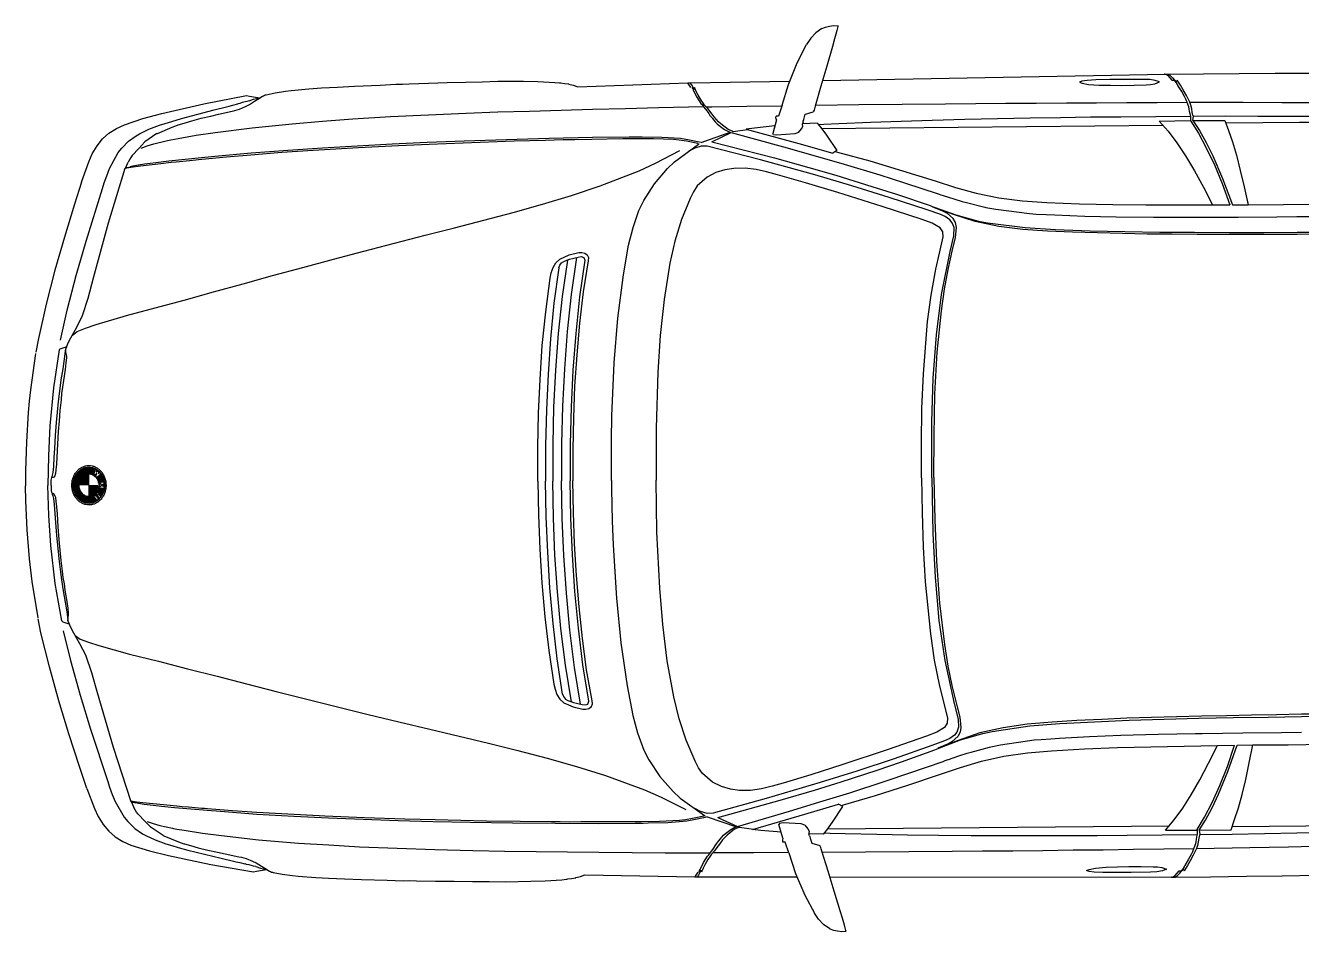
# Model space of a CAD drawing. Header units: inches. Extents: x 13 to 261, y -112 to -47.
# Drawn here: x 40.105 to 43.018, y -76.498 to -74.429 of the extents above; entities that cross this region are included whole.
import ezdxf

# ---------------------------------------------------------------- set-up
doc = ezdxf.new("R2010")
doc.units = ezdxf.units.IN
doc.header["$MEASUREMENT"] = 0

msp = doc.modelspace()

# ---------------------------------------------------------------- linework, layer by layer
at = {"linetype": 'Continuous'}
for p, q in [((41.9248, -74.5542), (42.7072, -74.5397)), ((42.7072, -74.5397), (42.7097, -74.5396)), ((42.7097, -74.5396), (42.7102, -74.5396)), ((41.3243, -74.5595), (41.3268, -74.56)), ((41.3659, -74.5687), (41.6168, -74.5599)), ((41.6168, -74.5599), (41.6223, -74.5599)), ((41.6178, -74.5614), (41.6168, -74.5599)), ((41.6234, -74.5703), (41.6178, -74.5614)), ((41.6203, -74.5599), (41.6208, -74.5599)), ((41.6223, -74.5599), (41.8498, -74.5558)), ((42.7223, -74.5535), (42.7283, -74.5535)), ((42.7319, -74.5584), (42.7338, -74.5534)), ((40.5782, -74.6107), (40.5897, -74.6076)), ((40.6525, -74.5875), (40.6545, -74.587)), ((41.8195, -74.6356), (41.8185, -74.6361)), ((41.824, -74.6356), (41.8195, -74.6356)), ((41.8323, -74.6105), (41.824, -74.6356)), ((41.8855, -74.6315), (41.9034, -74.6263)), ((41.9054, -74.6218), (41.9034, -74.6263)), ((42.7701, -74.6456), (42.7711, -74.6356)), ((41.7203, -74.671), (41.7528, -74.6662)), ((41.8191, -74.6441), (41.8109, -74.6757)), ((41.8801, -74.6486), (41.8787, -74.6536)), ((41.9122, -74.6518), (41.8787, -74.6536)), ((41.9218, -74.6637), (42.7022, -74.6567)), ((42.7701, -74.6456), (42.8427, -74.6454)), ((40.4048, -74.6758), (40.4058, -74.6752)), ((41.6476, -74.6961), (41.7138, -74.6725)), ((41.8699, -74.6731), (41.8614, -74.6762)), ((41.543, -74.7431), (41.5987, -74.7141)), ((41.6401, -74.6982), (41.6426, -74.6992)), ((41.6416, -74.6997), (41.6426, -74.6992)), ((40.333, -74.7549), (40.3389, -74.7408)), ((42.1734, -74.8414), (42.1749, -74.8419)), ((42.1911, -74.8143), (42.1926, -74.8148)), ((42.8149, -74.8382), (42.8544, -74.8383)), ((42.8604, -74.8383), (42.8959, -74.838)), ((40.2211, -75.5041), (40.2207, -75.4537)), ((40.2224, -75.506), (40.222, -75.4519)), ((40.2238, -75.5076), (40.2232, -75.4502)), ((40.2251, -75.5091), (40.2245, -75.4487)), ((40.2264, -75.5104), (40.2258, -75.4473)), ((40.2274, -75.474), (40.2271, -75.4461)), ((40.2286, -75.469), (40.2284, -75.445)), ((40.2299, -75.4659), (40.2297, -75.4439)), ((40.2312, -75.4636), (40.231, -75.443)), ((40.2324, -75.4617), (40.2323, -75.4422)), ((40.2337, -75.4601), (40.2336, -75.4414)), ((40.235, -75.4588), (40.2349, -75.4407)), ((40.2363, -75.4576), (40.2362, -75.4401)), ((40.2376, -75.4566), (40.2374, -75.4395)), ((40.2389, -75.4558), (40.2387, -75.439)), ((40.2402, -75.455), (40.24, -75.4386)), ((40.2415, -75.4544), (40.2413, -75.4382)), ((40.2428, -75.4539), (40.2426, -75.4379)), ((40.2441, -75.4535), (40.2439, -75.4376)), ((40.2454, -75.4532), (40.2452, -75.4374)), ((40.2467, -75.4529), (40.2465, -75.4373)), ((40.248, -75.4528), (40.2478, -75.4372)), ((40.2493, -75.4527), (40.2491, -75.4372)), ((40.2497, -75.5046), (40.2493, -75.4527)), ((40.2506, -75.4528), (40.2504, -75.4372)), ((40.2519, -75.4529), (40.2517, -75.4372)), ((40.2532, -75.4531), (40.253, -75.4374)), ((40.2545, -75.4534), (40.2543, -75.4375)), ((40.2558, -75.4538), (40.2556, -75.4378)), ((40.2571, -75.4543), (40.2569, -75.4381)), ((40.2584, -75.4549), (40.2582, -75.4384)), ((40.2597, -75.4556), (40.2595, -75.4388)), ((40.261, -75.4523), (40.2608, -75.4393)), ((40.2622, -75.449), (40.2622, -75.4398)), ((40.2635, -75.4457), (40.2635, -75.4404)), ((40.2648, -75.4425), (40.2648, -75.4411)), ((40.2661, -75.4433), (40.2661, -75.4419)), ((40.2662, -75.4558), (40.2662, -75.4533)), ((40.2674, -75.4442), (40.2674, -75.4427)), ((40.2674, -75.4478), (40.2674, -75.4457)), ((40.2675, -75.4525), (40.2675, -75.4522)), ((40.2687, -75.4467), (40.2687, -75.4436)), ((40.27, -75.446), (40.27, -75.4446)), ((40.2713, -75.4472), (40.2713, -75.4457)), ((40.2714, -75.4523), (40.2714, -75.451)), ((40.2727, -75.4511), (40.2726, -75.4469)), ((40.2739, -75.45), (40.2739, -75.4483)), ((40.2753, -75.4516), (40.2752, -75.4497)), ((40.2754, -75.4708), (40.2753, -75.454)), ((40.2767, -75.4709), (40.2766, -75.4514)), ((40.278, -75.4709), (40.2779, -75.4532)), ((40.2145, -75.4882), (40.2143, -75.4698)), ((40.2158, -75.4933), (40.2156, -75.4647)), ((40.2172, -75.4968), (40.2168, -75.4611)), ((40.2185, -75.4997), (40.2181, -75.4582)), ((40.2198, -75.5021), (40.2194, -75.4558)), ((40.23, -75.4789), (40.2299, -75.4706)), ((40.2313, -75.4788), (40.2312, -75.4673)), ((40.2326, -75.4788), (40.2325, -75.4649)), ((40.2339, -75.4788), (40.2338, -75.463)), ((40.2352, -75.4788), (40.235, -75.4615)), ((40.2365, -75.4788), (40.2363, -75.4601)), ((40.2378, -75.4788), (40.2376, -75.459)), ((40.2391, -75.4788), (40.2389, -75.458)), ((40.2404, -75.4788), (40.2402, -75.4572)), ((40.2417, -75.4787), (40.2415, -75.4566)), ((40.243, -75.4787), (40.2428, -75.456)), ((40.2443, -75.4787), (40.2441, -75.4555)), ((40.2456, -75.4787), (40.2454, -75.4552)), ((40.2469, -75.4787), (40.2467, -75.4549)), ((40.2482, -75.4787), (40.248, -75.4548)), ((40.2495, -75.4787), (40.2493, -75.4547)), ((40.251, -75.5026), (40.2508, -75.4787)), ((40.2523, -75.5024), (40.2521, -75.4787)), ((40.2536, -75.5022), (40.2534, -75.4786)), ((40.2549, -75.5018), (40.2547, -75.4786)), ((40.2562, -75.5014), (40.256, -75.4786)), ((40.2575, -75.5008), (40.2573, -75.4786)), ((40.2588, -75.5001), (40.2586, -75.4786)), ((40.2601, -75.4993), (40.2599, -75.4786)), ((40.261, -75.4564), (40.261, -75.4546)), ((40.2614, -75.4984), (40.2612, -75.4786)), ((40.2623, -75.4574), (40.2623, -75.4554)), ((40.2627, -75.4972), (40.2625, -75.4786)), ((40.2636, -75.4585), (40.2636, -75.4556)), ((40.264, -75.4959), (40.2638, -75.4785)), ((40.2649, -75.4598), (40.2649, -75.4545)), ((40.2652, -75.4943), (40.2651, -75.4785)), ((40.2662, -75.4614), (40.2662, -75.459)), ((40.2665, -75.4924), (40.2664, -75.4785)), ((40.2676, -75.4633), (40.2675, -75.4606)), ((40.2678, -75.49), (40.2677, -75.4785)), ((40.2689, -75.4656), (40.2688, -75.4597)), ((40.2691, -75.4867), (40.269, -75.4785)), ((40.2702, -75.4686), (40.2701, -75.4586)), ((40.2716, -75.4737), (40.2714, -75.4574)), ((40.2718, -75.4968), (40.2716, -75.4833)), ((40.2728, -75.4707), (40.2727, -75.4563)), ((40.2729, -75.4833), (40.2729, -75.4736)), ((40.2741, -75.4708), (40.274, -75.4551)), ((40.2742, -75.4765), (40.2742, -75.475)), ((40.2742, -75.482), (40.2742, -75.4804)), ((40.2755, -75.4759), (40.2755, -75.475)), ((40.2755, -75.4819), (40.2755, -75.4809)), ((40.2768, -75.4754), (40.2768, -75.475)), ((40.2768, -75.4786), (40.2768, -75.4783)), ((40.2768, -75.4818), (40.2768, -75.4815)), ((40.2781, -75.4791), (40.2781, -75.4778)), ((40.2793, -75.471), (40.2792, -75.4553)), ((40.2794, -75.4796), (40.2794, -75.4773)), ((40.2806, -75.471), (40.2805, -75.4577)), ((40.2807, -75.4801), (40.2807, -75.4767)), ((40.2819, -75.471), (40.2818, -75.4606)), ((40.282, -75.4806), (40.282, -75.4762)), ((40.2832, -75.4711), (40.2832, -75.4641)), ((40.2833, -75.4811), (40.2833, -75.4757)), ((40.2847, -75.4876), (40.2845, -75.4692)), ((40.2277, -75.5116), (40.2274, -75.4837)), ((40.229, -75.5127), (40.2288, -75.4887)), ((40.2303, -75.5138), (40.2301, -75.4918)), ((40.2316, -75.5147), (40.2314, -75.4941)), ((40.2329, -75.5155), (40.2328, -75.4959)), ((40.2342, -75.5162), (40.2341, -75.4975)), ((40.2355, -75.5169), (40.2354, -75.4988)), ((40.2368, -75.5175), (40.2367, -75.5)), ((40.2382, -75.518), (40.238, -75.5009)), ((40.2395, -75.5185), (40.2393, -75.5018)), ((40.2408, -75.5189), (40.2406, -75.5025)), ((40.2421, -75.5193), (40.2419, -75.5031)), ((40.2434, -75.5196), (40.2432, -75.5036)), ((40.2447, -75.5198), (40.2445, -75.504)), ((40.246, -75.52), (40.2458, -75.5043)), ((40.2473, -75.5201), (40.2471, -75.5045)), ((40.2486, -75.5202), (40.2484, -75.5046)), ((40.2499, -75.5202), (40.2497, -75.5046)), ((40.2512, -75.5202), (40.251, -75.5046)), ((40.2525, -75.5201), (40.2523, -75.5044)), ((40.2538, -75.5199), (40.2536, -75.5042)), ((40.2551, -75.5197), (40.2549, -75.5039)), ((40.2564, -75.5195), (40.2562, -75.5035)), ((40.2577, -75.5191), (40.2575, -75.503)), ((40.259, -75.5188), (40.2588, -75.5023)), ((40.2603, -75.5183), (40.2601, -75.5016)), ((40.2614, -75.5025), (40.2614, -75.5007)), ((40.2616, -75.5178), (40.2614, -75.5047)), ((40.2627, -75.5013), (40.2627, -75.4997)), ((40.2628, -75.5173), (40.2628, -75.5065)), ((40.264, -75.5001), (40.264, -75.4986)), ((40.2641, -75.5167), (40.2641, -75.5084)), ((40.2653, -75.4989), (40.2653, -75.4972)), ((40.2653, -75.5035), (40.2653, -75.5027)), ((40.2654, -75.516), (40.2654, -75.5102)), ((40.2666, -75.4976), (40.2666, -75.4956)), ((40.2666, -75.5041), (40.2666, -75.5015)), ((40.2667, -75.5152), (40.2667, -75.5121)), ((40.2679, -75.4965), (40.2678, -75.4938)), ((40.2679, -75.5029), (40.2679, -75.5003)), ((40.268, -75.5072), (40.2679, -75.5064)), ((40.2692, -75.4959), (40.2691, -75.4914)), ((40.2692, -75.5016), (40.2692, -75.5006)), ((40.2693, -75.5078), (40.2692, -75.5052)), ((40.2693, -75.5134), (40.2693, -75.5117)), ((40.2705, -75.496), (40.2704, -75.4884)), ((40.2706, -75.5066), (40.2705, -75.5041)), ((40.2706, -75.5124), (40.2706, -75.5105)), ((40.2719, -75.5113), (40.2719, -75.5092)), ((40.2731, -75.501), (40.273, -75.4862)), ((40.2732, -75.51), (40.2732, -75.508)), ((40.2744, -75.5018), (40.2743, -75.4861)), ((40.2745, -75.5087), (40.2745, -75.5068)), ((40.2758, -75.5072), (40.2756, -75.4861)), ((40.277, -75.5055), (40.2769, -75.486)), ((40.2783, -75.5036), (40.2782, -75.4859)), ((40.2796, -75.5015), (40.2795, -75.4859)), ((40.2809, -75.4991), (40.2808, -75.4858)), ((40.2822, -75.4962), (40.2821, -75.4857)), ((40.2834, -75.4926), (40.2834, -75.4857)), ((40.268, -75.5143), (40.268, -75.5129)), ((42.1845, -76.0814), (42.186, -76.0809)), ((42.8259, -76.0732), (42.8654, -76.0723)), ((42.8714, -76.0722), (42.9069, -76.0719)), ((42.2027, -76.1082), (42.2042, -76.1077)), ((40.346, -76.2008), (40.3521, -76.2148)), ((41.5559, -76.191), (41.6122, -76.219)), ((41.6538, -76.2341), (41.6563, -76.2331)), ((41.6553, -76.2326), (41.6563, -76.2331)), ((41.6613, -76.2361), (41.728, -76.2585)), ((41.7345, -76.2599), (41.7671, -76.2641)), ((41.8338, -76.285), (41.825, -76.2536)), ((41.884, -76.2551), (41.8755, -76.2522)), ((41.9361, -76.2636), (42.7166, -76.2566)), ((42.7846, -76.2665), (42.8571, -76.2654)), ((42.7846, -76.2665), (42.7857, -76.2765)), ((40.4192, -76.2787), (40.4202, -76.2792)), ((41.8344, -76.2935), (41.8333, -76.293)), ((41.8389, -76.2935), (41.8344, -76.2935)), ((41.8476, -76.3184), (41.8389, -76.2935)), ((41.8947, -76.2795), (41.8932, -76.2745)), ((41.9267, -76.2757), (41.8932, -76.2745)), ((41.9004, -76.2964), (41.9184, -76.3013)), ((41.9205, -76.3058), (41.9184, -76.3013)), ((40.5937, -76.3406), (40.6053, -76.3435)), ((42.7479, -76.3544), (42.75, -76.3593)), ((40.6684, -76.3625), (40.6704, -76.3629)), ((41.3406, -76.3785), (41.3431, -76.3779)), ((41.382, -76.3686), (41.6331, -76.3728)), ((41.634, -76.3713), (41.6331, -76.3728)), ((41.6331, -76.3728), (41.6386, -76.3728)), ((41.6395, -76.3623), (41.634, -76.3713)), ((41.6366, -76.3728), (41.6371, -76.3728)), ((41.6386, -76.3728), (41.8661, -76.3728)), ((41.9411, -76.3731), (42.7236, -76.3736)), ((42.7236, -76.3736), (42.7261, -76.3736)), ((42.7261, -76.3736), (42.7266, -76.3736)), ((42.7385, -76.3594), (42.7445, -76.3594))]:
    msp.add_line(p, q, dxfattribs=at)
for points in [[(41.9592, -74.4293), (41.9597, -74.4288), (41.9592, -74.4313), (41.9587, -74.4343), (41.9573, -74.4399), (41.9549, -74.4484), (41.9519, -74.4589), (41.9471, -74.4765), (41.934, -74.5216), (41.9209, -74.5672), (41.9078, -74.6128), (41.9064, -74.6188), (41.9054, -74.6218)], [(41.9227, -74.4357), (41.9312, -74.4326), (41.9402, -74.4305), (41.9497, -74.4289), (41.9592, -74.4293)], [(41.9227, -74.4357), (41.9088, -74.4453), (41.8974, -74.4579), (41.8881, -74.472)], [(41.8323, -74.6105), (41.8469, -74.5634), (41.8669, -74.5137), (41.8881, -74.472)], [(42.7072, -74.5397), (42.7132, -74.5431), (42.7223, -74.5535)], [(42.7097, -74.5396), (42.7127, -74.5396), (42.7942, -74.5389), (42.8757, -74.5386), (42.9577, -74.5379), (43.0372, -74.5377), (43.1167, -74.5375), (43.1957, -74.5378), (43.2752, -74.5376), (43.3547, -74.5379), (43.4342, -74.5386), (43.5137, -74.5394)], [(42.7097, -74.5396), (42.7112, -74.5396), (42.7122, -74.5396), (42.7132, -74.5396)], [(42.7132, -74.5396), (42.7177, -74.5426), (42.7238, -74.5485), (42.7319, -74.5584)], [(40.6545, -74.587), (40.675, -74.5823), (40.6985, -74.5791), (40.711, -74.5775), (40.7514, -74.5737), (40.7804, -74.5714), (40.8169, -74.5696), (40.8559, -74.5672), (40.9144, -74.5647), (40.9503, -74.5629), (40.9658, -74.5627), (40.9808, -74.5621), (41.0248, -74.5607), (41.0673, -74.5593), (41.1093, -74.5579), (41.1473, -74.5571), (41.1833, -74.5563), (41.2133, -74.556), (41.2418, -74.5563), (41.2748, -74.557), (41.3133, -74.5586), (41.3238, -74.5595)], [(41.3268, -74.56), (41.3353, -74.5609), (41.3448, -74.5622)], [(41.3443, -74.5623), (41.3449, -74.5628), (41.3443, -74.5623)], [(41.3449, -74.5628), (41.3554, -74.5652), (41.3659, -74.5687)], [(41.631, -74.5738), (41.6305, -74.5738), (41.6249, -74.5633), (41.6223, -74.5599)], [(41.6264, -74.5703), (41.628, -74.5738), (41.629, -74.5763), (41.6371, -74.5922), (41.6468, -74.6066), (41.6493, -74.6096)], [(41.6305, -74.5733), (41.631, -74.5748), (41.6314, -74.5723)], [(41.6319, -74.5703), (41.6314, -74.5723), (41.631, -74.5738)], [(41.7188, -74.6705), (41.7093, -74.6666), (41.6922, -74.6532), (41.6871, -74.6488), (41.6816, -74.6428), (41.674, -74.6334), (41.6679, -74.6255), (41.6624, -74.6185), (41.6553, -74.6106), (41.6523, -74.6066), (41.6472, -74.5991), (41.6406, -74.5882), (41.636, -74.5792), (41.6329, -74.5723), (41.6319, -74.5703)], [(42.6937, -74.5578), (42.6843, -74.5544), (42.6718, -74.5525), (42.6568, -74.5521), (42.6128, -74.552), (42.5803, -74.5523), (42.5483, -74.5531), (42.5283, -74.5543), (42.5168, -74.5559), (42.5111, -74.5582)], [(42.5111, -74.5582), (42.5169, -74.5604), (42.5314, -74.5632), (42.5564, -74.565), (42.5819, -74.5653), (42.6079, -74.5655), (42.6359, -74.5653), (42.6634, -74.564), (42.6734, -74.5635), (42.6829, -74.5619), (42.6937, -74.5578)], [(42.7651, -74.6361), (42.7645, -74.6341), (42.7635, -74.6302), (42.7625, -74.6252), (42.7625, -74.6242), (42.7619, -74.6202), (42.7609, -74.6147), (42.7573, -74.6047), (42.7573, -74.6042), (42.7563, -74.6027), (42.7552, -74.6007), (42.7537, -74.5967), (42.7507, -74.5908), (42.7446, -74.5798), (42.7359, -74.5659), (42.7354, -74.5649), (42.7344, -74.5634), (42.7339, -74.5624), (42.7283, -74.5535)], [(42.7711, -74.6356), (42.7705, -74.6341), (42.77, -74.6341), (42.7685, -74.6271), (42.7674, -74.6191), (42.7653, -74.6111), (42.7628, -74.6042), (42.7551, -74.5887), (42.748, -74.5758), (42.7414, -74.5653), (42.7338, -74.5534)], [(40.4159, -74.6297), (40.5122, -74.6078), (40.6091, -74.5889)], [(40.5824, -74.6232), (40.5933, -74.6196), (40.6073, -74.6139), (40.6162, -74.6094), (40.6277, -74.6018)], [(40.6152, -74.6009), (40.6097, -74.6024), (40.5997, -74.605), (40.5937, -74.6066), (40.5907, -74.6076), (40.5897, -74.6076)], [(40.6091, -74.5889), (40.6161, -74.5904), (40.6251, -74.5918), (40.6394, -74.5941)], [(40.6152, -74.6009), (40.6256, -74.5973), (40.6392, -74.5942)], [(40.6277, -74.6018), (40.6351, -74.5967), (40.6461, -74.5901)], [(40.6461, -74.5901), (40.6481, -74.5891), (40.6505, -74.5881)], [(40.6505, -74.5881), (40.6505, -74.5881), (40.6525, -74.5875)], [(41.9088, -74.6108), (42.0073, -74.6094), (42.1063, -74.6085), (42.2053, -74.6076), (42.2743, -74.607), (42.3433, -74.6064), (42.4123, -74.6058), (42.4813, -74.6057), (42.5503, -74.6051), (42.6193, -74.6049), (42.6883, -74.6048), (42.7573, -74.6042)], [(42.7628, -74.6042), (42.8848, -74.6041), (42.9728, -74.6043), (43.0608, -74.6045), (43.1423, -74.6048), (43.2238, -74.6055), (43.3183, -74.6062), (43.4133, -74.6078), (43.5414, -74.6102), (43.6244, -74.6115), (43.7079, -74.6127), (43.7909, -74.614)], [(40.2323, -74.7863), (40.2489, -74.7402), (40.2572, -74.7216), (40.2681, -74.7035), (40.2804, -74.6879), (40.2953, -74.6747), (40.3122, -74.6641), (40.3306, -74.6554), (40.3725, -74.641), (40.4159, -74.6297)], [(40.2843, -74.7883), (40.2902, -74.7718), (40.2965, -74.7557), (40.3162, -74.719), (40.3246, -74.709), (40.34, -74.6933), (40.3574, -74.6807), (40.3653, -74.6761), (40.3862, -74.6659), (40.4107, -74.6567), (40.4236, -74.6526), (40.4386, -74.648), (40.4605, -74.6413), (40.5358, -74.6216), (40.5638, -74.6143), (40.5693, -74.6128), (40.5782, -74.6107)], [(40.3686, -74.7086), (40.3826, -74.7035), (40.3975, -74.6988), (40.426, -74.6921), (40.426, -74.6921), (40.4285, -74.6915), (40.4365, -74.69), (40.4529, -74.6868), (40.4944, -74.6795), (40.5378, -74.6731), (40.6222, -74.6623), (40.7136, -74.653), (40.7826, -74.6474), (40.852, -74.6423), (40.938, -74.637), (41.0245, -74.6327), (41.1109, -74.6289), (41.1834, -74.6263), (41.2554, -74.6241), (41.3274, -74.622), (41.3989, -74.6199), (41.4744, -74.6182), (41.5498, -74.616), (41.6523, -74.6141)], [(40.4531, -74.6558), (40.4666, -74.6517), (40.4841, -74.6465), (40.506, -74.6408), (40.528, -74.6357), (40.5454, -74.6315), (40.5769, -74.6242), (40.5824, -74.6232)], [(41.6493, -74.6096), (41.6538, -74.6156), (41.6604, -74.624), (41.6645, -74.63), (41.6675, -74.6345)], [(41.6588, -74.6145), (41.6608, -74.6145), (41.6718, -74.6144), (41.7518, -74.6127), (41.8318, -74.612)], [(41.6675, -74.6345), (41.6721, -74.6399), (41.6731, -74.6409)], [(41.8191, -74.6441), (41.8181, -74.6396), (41.8185, -74.6361)], [(41.8801, -74.6486), (41.8806, -74.6471), (41.8816, -74.6435), (41.885, -74.6315)], [(41.9147, -74.6547), (41.9277, -74.6541), (41.9617, -74.6528), (42.0337, -74.6497), (42.1041, -74.6471), (42.1746, -74.6449), (42.2496, -74.6428), (42.3241, -74.6411), (42.3986, -74.6399), (42.4676, -74.6388), (42.5366, -74.6377), (42.6056, -74.6371), (42.6856, -74.6364), (42.7651, -74.6356)], [(42.6932, -74.6473), (42.7646, -74.6456), (42.7657, -74.6471), (42.7651, -74.6356)], [(42.7711, -74.6356), (42.8451, -74.6354), (42.9186, -74.6358), (42.9926, -74.6356), (43.0666, -74.6359), (43.1406, -74.6368), (43.2146, -74.6371), (43.2886, -74.638), (43.3626, -74.6393), (43.4366, -74.6406), (43.5106, -74.642), (43.5847, -74.6438), (43.6587, -74.6456), (43.7322, -74.648), (43.8062, -74.6503)], [(40.4058, -74.6752), (40.4392, -74.6609), (40.4517, -74.6563), (40.4531, -74.6558)], [(41.6731, -74.6409), (41.6761, -74.6449), (41.6796, -74.6488), (41.6842, -74.6533), (41.6887, -74.6573), (41.7008, -74.6662), (41.7018, -74.6667), (41.7068, -74.6696), (41.7138, -74.6725)], [(41.8152, -74.6581), (41.7693, -74.663), (41.7503, -74.6652)], [(41.7503, -74.6652), (41.8706, -74.6981), (41.9478, -74.72)], [(41.8699, -74.6731), (41.8768, -74.6646), (41.8797, -74.6596), (41.8787, -74.6541), (41.8787, -74.6536)], [(41.9122, -74.6518), (41.9198, -74.6612), (41.9253, -74.6682), (41.9334, -74.6791), (41.9572, -74.7144), (41.9478, -74.72)], [(42.6932, -74.6473), (42.7134, -74.6701), (42.7336, -74.6969), (42.7534, -74.7267), (42.7737, -74.7606), (42.794, -74.7979), (42.8149, -74.8382)], [(42.7657, -74.6471), (42.7829, -74.675), (42.8007, -74.7083), (42.8191, -74.7467), (42.8369, -74.79), (42.8544, -74.8383)], [(42.7701, -74.6456), (42.7849, -74.6685), (42.8001, -74.6958), (42.8154, -74.7267), (42.8378, -74.7785), (42.8604, -74.8383)], [(42.8427, -74.6454), (42.8514, -74.6684), (42.8606, -74.6948), (42.8694, -74.7252), (42.8782, -74.7596), (42.887, -74.7971), (42.8959, -74.838)], [(43.4342, -74.6517), (43.3502, -74.6509), (43.2657, -74.6507), (43.1817, -74.6504), (43.0977, -74.6502), (43.0137, -74.6504), (42.9297, -74.6512), (42.8457, -74.6519)], [(41.6401, -74.6982), (41.6386, -74.6982), (41.6291, -74.6958), (41.614, -74.6929), (41.5975, -74.6906), (41.584, -74.6892), (41.5385, -74.6876), (41.4965, -74.6875), (41.4845, -74.6876), (41.4685, -74.6877), (41.3975, -74.6889), (41.359, -74.6897), (41.3325, -74.69), (41.3115, -74.6906), (41.292, -74.6913), (41.2205, -74.693), (41.143, -74.6957), (41.0261, -74.7002), (40.9566, -74.7033), (40.8651, -74.7081), (40.7742, -74.7135), (40.7617, -74.7141), (40.6902, -74.7192), (40.6193, -74.7248), (40.5638, -74.7293), (40.5069, -74.7348), (40.4999, -74.7354), (40.4939, -74.736), (40.4789, -74.7376), (40.4639, -74.7392), (40.4489, -74.7409), (40.4369, -74.742), (40.4139, -74.7447), (40.367, -74.7501), (40.345, -74.7533), (40.336, -74.7544), (40.332, -74.7549)], [(41.6476, -74.6961), (41.639, -74.6942), (41.6205, -74.6904), (41.6005, -74.6871), (41.5574, -74.6844), (41.5124, -74.6838), (41.5009, -74.6839), (41.4829, -74.6841), (41.3994, -74.6849), (41.3, -74.6872), (41.203, -74.6896), (41.106, -74.693), (41.0215, -74.6962), (40.9416, -74.7), (40.8621, -74.7042), (40.7826, -74.7089), (40.7037, -74.7141), (40.6197, -74.7203), (40.5368, -74.7281), (40.5063, -74.7308), (40.4319, -74.7385), (40.4019, -74.7423), (40.3764, -74.7455), (40.3625, -74.7476), (40.3495, -74.7498), (40.3435, -74.7513)], [(40.4048, -74.6758), (40.3775, -74.6945), (40.3632, -74.7095)], [(41.6715, -74.6944), (41.7159, -74.673), (41.8352, -74.706), (41.9128, -74.7278), (41.974, -74.7452), (42.0552, -74.77), (42.1114, -74.788), (42.1881, -74.8133), (42.1911, -74.8143)], [(41.6715, -74.6944), (41.8149, -74.7311), (41.8931, -74.7529), (41.9547, -74.7709), (42.037, -74.7962), (42.0931, -74.8142), (42.1699, -74.84), (42.1734, -74.8414)], [(41.7188, -74.6705), (41.7198, -74.671), (41.7203, -74.671)], [(41.8614, -74.6762), (41.8204, -74.6791), (41.8124, -74.6782), (41.8109, -74.6757)], [(40.3632, -74.7095), (40.3483, -74.7258), (40.3448, -74.7303), (40.3389, -74.7408)], [(41.4425, -75.468), (41.4423, -75.448), (41.4426, -75.376), (41.4436, -75.3205), (41.449, -75.1989), (41.4571, -75.0969), (41.4698, -74.9982), (41.4816, -74.9306), (41.4918, -74.8905), (41.5054, -74.8514), (41.5162, -74.8288), (41.5409, -74.7901), (41.5706, -74.7553), (41.5864, -74.7402), (41.6416, -74.6997)], [(41.6611, -74.7045), (41.6476, -74.7041), (41.6327, -74.7088), (41.6192, -74.7161)], [(42.1739, -75.4615), (42.1743, -75.334), (42.1774, -75.2344), (42.1845, -75.1354), (42.1962, -75.0432), (42.2158, -74.9446), (42.2245, -74.909), (42.2248, -74.8905), (42.2207, -74.8795), (42.2152, -74.8726), (42.2041, -74.8652), (42.192, -74.8598), (42.163, -74.85), (42.0767, -74.8213), (41.991, -74.7946), (41.9067, -74.7698), (41.7829, -74.7359), (41.6611, -74.7045)], [(41.9532, -74.7164), (41.9588, -74.7179), (42.0324, -74.7382), (42.1067, -74.7605), (42.1819, -74.7839), (42.228, -74.7985), (42.2756, -74.812), (42.3272, -74.8226), (42.3808, -74.8291), (42.4363, -74.8331), (42.5113, -74.8359), (42.5869, -74.8377), (42.6629, -74.8381), (42.7389, -74.8384), (42.8149, -74.8382)], [(40.2119, -75.1359), (40.2229, -75.1279), (40.2418, -75.1202), (40.2657, -75.112), (40.335, -75.0914), (40.4009, -75.0738), (40.4672, -75.0557), (40.5341, -75.0371), (40.6014, -75.0185), (40.6687, -74.9999), (40.7381, -74.9813), (40.8079, -74.9627), (40.8772, -74.944), (40.9471, -74.9259), (41.0174, -74.9078), (41.0843, -74.8907), (41.1511, -74.8731), (41.218, -74.8555), (41.2848, -74.8369), (41.3511, -74.8168), (41.4169, -74.7947), (41.5056, -74.7604), (41.543, -74.7431)], [(40.2345, -75.0913), (40.2477, -75.0512), (40.2598, -75.0051), (40.2941, -74.8793), (40.332, -74.7549)], [(40.333, -74.7549), (40.337, -74.7534), (40.3435, -74.7513)], [(42.1504, -75.4617), (42.1502, -75.3827), (42.1515, -75.3032), (42.1548, -75.2241), (42.1642, -75.105), (42.1722, -75.0445), (42.1832, -74.9849), (42.1832, -74.9849), (42.1913, -74.9488), (42.2, -74.9117), (42.1994, -74.9002), (42.1928, -74.8908), (42.1747, -74.8804), (42.1516, -74.8716), (42.0609, -74.8419), (41.9591, -74.8099), (41.8859, -74.788), (41.8217, -74.7701), (41.7967, -74.7633), (41.7726, -74.758), (41.7476, -74.7547), (41.7221, -74.755), (41.7016, -74.7587), (41.6812, -74.7648), (41.6613, -74.775), (41.6384, -74.7952), (41.6296, -74.8088), (41.6222, -74.8239), (41.6026, -74.872), (41.5876, -74.9212), (41.576, -74.9718), (41.5628, -75.0544), (41.554, -75.137), (41.5482, -75.2205), (41.5444, -75.3486), (41.5449, -75.4671)], [(40.2323, -74.7863), (40.2163, -74.8369), (40.1934, -74.9122), (40.1716, -74.9879), (40.1518, -75.0655), (40.134, -75.1437), (40.1283, -75.1752)], [(40.1848, -75.1473), (40.1999, -75.0791), (40.2207, -74.9999), (40.243, -74.9217), (40.2804, -74.8014), (40.2843, -74.7883)], [(43.0076, -74.865), (43.0381, -74.8647), (43.0386, -74.8647), (43.1426, -74.8638), (43.1601, -74.8631), (43.2681, -74.8606), (43.3076, -74.8593), (43.3306, -74.8581), (43.4165, -74.8503), (43.4295, -74.8487), (43.5203, -74.8299), (43.5273, -74.8278), (43.6146, -74.8), (43.62, -74.798), (43.6205, -74.798)], [(42.1749, -74.8419), (42.1814, -74.8444), (42.2291, -74.8614), (42.2802, -74.8755), (42.3012, -74.8798), (42.3873, -74.8905), (42.4564, -74.8949), (42.5354, -74.8977), (42.6149, -74.8995), (42.6944, -74.9008), (42.7739, -74.9011), (42.8529, -74.9014), (42.9324, -74.9012), (43.0079, -74.901)], [(42.1926, -74.8148), (42.1997, -74.8172), (42.2002, -74.8172), (42.2242, -74.825), (42.2433, -74.8308), (42.2528, -74.8332), (42.2949, -74.8439), (42.2974, -74.8443), (42.3199, -74.8486), (42.397, -74.8584), (42.4125, -74.8593), (42.4351, -74.8606), (42.4546, -74.8614), (42.5231, -74.8643), (42.5946, -74.8657), (42.6801, -74.8664), (42.7651, -74.8666), (42.7806, -74.8665), (42.8736, -74.8662), (42.9616, -74.8654), (43.0076, -74.865)], [(42.8959, -74.838), (42.9769, -74.8373), (43.0584, -74.837), (43.1394, -74.8358), (43.2204, -74.8341), (43.3018, -74.8318)], [(43.008, -74.906), (42.951, -74.906), (42.894, -74.906), (42.837, -74.906), (42.78, -74.906), (42.723, -74.9055), (42.666, -74.905), (42.609, -74.904), (42.5519, -74.9026), (42.4949, -74.9011), (42.4384, -74.8986), (42.3819, -74.8946), (42.3268, -74.8876), (42.2732, -74.8765), (42.2235, -74.8605), (42.1764, -74.8434)], [(42.1789, -75.4614), (42.1789, -75.4609), (42.1791, -75.3659), (42.1791, -75.3654), (42.1812, -75.2704), (42.1864, -75.1748), (42.196, -75.0802), (42.2031, -75.0307), (42.2112, -74.9861), (42.2165, -74.9616), (42.2222, -74.9375), (42.228, -74.9135), (42.2303, -74.8899), (42.2282, -74.879), (42.2226, -74.8695), (42.2095, -74.8581), (42.199, -74.8527), (42.1764, -74.8434)], [(43.0079, -74.901), (43.0914, -74.9007)], [(43.0655, -74.9055), (43.008, -74.906)], [(41.3028, -75.0057), (41.3052, -74.9937), (41.3091, -74.9817), (41.3155, -74.9711), (41.3249, -74.9625), (41.3458, -74.9528), (41.3678, -74.9472)], [(41.3221, -74.9826), (41.3246, -74.9765), (41.3285, -74.971), (41.334, -74.9675), (41.3404, -74.9649), (41.3469, -74.9628), (41.3534, -74.9608), (41.3599, -74.9592), (41.3664, -74.9577), (41.3734, -74.9566), (41.3794, -74.9585), (41.382, -74.965)], [(41.3629, -74.9587), (41.3506, -75.0428), (41.3414, -75.1279), (41.3352, -75.213), (41.3309, -75.2985), (41.3287, -75.3835), (41.3285, -75.469)], [(41.3678, -74.9472), (41.3748, -74.9471), (41.3818, -74.9485), (41.3873, -74.9525), (41.3899, -74.959), (41.3895, -74.966)], [(41.3221, -74.9826), (41.3113, -75.0632), (41.3036, -75.1442), (41.2978, -75.2253), (41.294, -75.3068), (41.2922, -75.3878), (41.292, -75.4694)], [(41.3419, -74.9644), (41.3302, -75.048), (41.3209, -75.1321), (41.3147, -75.2161), (41.3104, -75.3002), (41.3087, -75.3847), (41.3085, -75.4692)], [(41.382, -74.965), (41.3697, -75.0481), (41.3609, -75.1322), (41.3542, -75.2163), (41.3504, -75.3003), (41.3482, -75.3848), (41.348, -75.4688)], [(41.3895, -74.966), (41.3781, -75.0371), (41.3697, -75.1086), (41.3634, -75.1807), (41.3585, -75.2527), (41.3557, -75.3248), (41.3543, -75.3968), (41.3545, -75.4688)], [(41.2745, -75.4695), (41.2748, -75.392), (41.2761, -75.3145), (41.2794, -75.237), (41.2847, -75.1599), (41.2925, -75.0828), (41.3028, -75.0057)], [(40.1957, -75.1701), (40.2016, -75.1551), (40.2085, -75.142), (40.2218, -75.1179), (40.2345, -75.0913)], [(40.1987, -75.1624), (40.1852, -75.1672), (40.1832, -75.1683), (40.1817, -75.1698)], [(40.1278, -75.1778), (40.116, -75.2609), (40.1133, -75.2869), (40.1105, -75.3129), (40.1066, -75.3795), (40.1047, -75.446), (40.105, -75.48)], [(40.1817, -75.1698), (40.1685, -75.2559), (40.1603, -75.343), (40.1569, -75.4115), (40.156, -75.4795)], [(40.1957, -75.1701), (40.1957, -75.1706), (40.1958, -75.1721), (40.1963, -75.1741), (40.1968, -75.1781), (40.1979, -75.1836), (40.1979, -75.1881), (40.197, -75.1991), (40.1951, -75.2142), (40.1914, -75.2397), (40.1895, -75.2547), (40.1871, -75.2692), (40.1858, -75.2837), (40.183, -75.3078), (40.1812, -75.3318), (40.1794, -75.3558), (40.1777, -75.3848), (40.1764, -75.4143), (40.1756, -75.4303), (40.1742, -75.4438), (40.1733, -75.4519), (40.1713, -75.4569), (40.1693, -75.4604), (40.1673, -75.4609), (40.1663, -75.4614), (40.1653, -75.4614), (40.1648, -75.4614), (40.1648, -75.4604), (40.1653, -75.4589), (40.1663, -75.4559), (40.1677, -75.4499), (40.1691, -75.4359), (40.1704, -75.4154), (40.1717, -75.3949), (40.1735, -75.3654), (40.1757, -75.3358), (40.1775, -75.3118), (40.1803, -75.2878), (40.1831, -75.2638), (40.1863, -75.2382), (40.1906, -75.2127), (40.1939, -75.1907), (40.1953, -75.1781), (40.1958, -75.1721), (40.1957, -75.1701)], [(40.1332, -75.7817), (40.12, -75.6988), (40.1167, -75.6729), (40.1135, -75.6469), (40.1084, -75.5804), (40.1053, -75.514), (40.105, -75.48)], [(40.1873, -75.7887), (40.1725, -75.7029), (40.1627, -75.616), (40.1581, -75.5475), (40.156, -75.4795)], [(40.163, -75.4795), (40.163, -75.4755), (40.1629, -75.471), (40.1629, -75.4675), (40.1639, -75.4639), (40.1648, -75.4609)], [(40.163, -75.4795), (40.163, -75.4835), (40.1631, -75.4879), (40.1631, -75.4914), (40.1641, -75.4949), (40.1652, -75.4979)], [(41.2745, -75.4695), (41.2762, -75.547), (41.2788, -75.6245), (41.2835, -75.7019), (41.2902, -75.7789), (41.2994, -75.8558), (41.3111, -75.9327)], [(41.3308, -75.9555), (41.3186, -75.8751), (41.3094, -75.7942), (41.3021, -75.7133), (41.2969, -75.6318), (41.2937, -75.5508), (41.292, -75.4694)], [(41.351, -75.9733), (41.3377, -75.89), (41.327, -75.8061), (41.3192, -75.7221), (41.3135, -75.6382), (41.3102, -75.5537), (41.3085, -75.4692)], [(41.372, -75.9787), (41.3583, -75.8948), (41.3475, -75.8099), (41.3397, -75.7249), (41.334, -75.6395), (41.3302, -75.5545), (41.3285, -75.469)], [(41.391, -75.972), (41.3772, -75.8891), (41.367, -75.8052), (41.3587, -75.7213), (41.3535, -75.6373), (41.3497, -75.5528), (41.348, -75.4688)], [(41.3985, -75.9709), (41.3858, -75.9), (41.3762, -75.8286), (41.3685, -75.7567), (41.3624, -75.6847), (41.3582, -75.6128), (41.3556, -75.5408), (41.3545, -75.4688)], [(41.4425, -75.468), (41.4426, -75.488), (41.4443, -75.56), (41.4463, -75.6155), (41.4539, -75.7369), (41.4638, -75.8388), (41.4782, -75.9372), (41.4913, -76.0046), (41.5021, -76.0445), (41.5165, -76.0834), (41.5277, -76.1058), (41.553, -76.144), (41.5833, -76.1783), (41.5994, -76.1931), (41.6553, -76.2326)], [(42.1504, -75.4617), (42.1516, -75.5407), (42.1543, -75.6201), (42.159, -75.6991), (42.1706, -75.818), (42.1797, -75.8784), (42.1917, -75.9378), (42.1917, -75.9378), (42.2005, -75.9737), (42.2098, -76.0107), (42.2094, -76.0222), (42.203, -76.0317), (42.1851, -76.0424), (42.1622, -76.0516), (42.072, -76.0829), (41.9708, -76.1168), (41.898, -76.14), (41.8342, -76.159), (41.8092, -76.1663), (41.7853, -76.172), (41.7603, -76.1757), (41.7348, -76.1759), (41.7143, -76.1726), (41.6937, -76.1668), (41.6736, -76.157), (41.6504, -76.1372), (41.6413, -76.1238), (41.6337, -76.1088), (41.6133, -76.061), (41.5973, -76.0121), (41.5849, -75.9617), (41.5701, -75.8794), (41.5599, -75.797), (41.5527, -75.7135), (41.5465, -75.5856), (41.5449, -75.4671)], [(42.1739, -75.4615), (42.1766, -75.5889), (42.1815, -75.6884), (42.1903, -75.7873), (42.2037, -75.8792), (42.225, -75.9775), (42.2344, -76.0129), (42.235, -76.0314), (42.2311, -76.0425), (42.2257, -76.0495), (42.2148, -76.0571), (42.2028, -76.0627), (42.1739, -76.073), (42.0882, -76.1033), (42.0029, -76.1315), (41.9191, -76.1578), (41.796, -76.1939), (41.6748, -76.2275)], [(42.1789, -75.4614), (42.1789, -75.4619), (42.1808, -75.5569), (42.1808, -75.5574), (42.1846, -75.6524), (42.1915, -75.7478), (42.2028, -75.8422), (42.2108, -75.8916), (42.2197, -75.9361), (42.2254, -75.9605), (42.2316, -75.9845), (42.2378, -76.0084), (42.2405, -76.0319), (42.2386, -76.0429), (42.2332, -76.0525), (42.2203, -76.0641), (42.2099, -76.0697), (42.1875, -76.0794)], [(40.2013, -75.7881), (40.2013, -75.7876), (40.2012, -75.7861), (40.2017, -75.7841), (40.2022, -75.7801), (40.2031, -75.7746), (40.2031, -75.7701), (40.202, -75.7591), (40.1999, -75.7441), (40.1956, -75.7187), (40.1935, -75.7037), (40.1909, -75.6892), (40.1893, -75.6747), (40.186, -75.6508), (40.1838, -75.6268), (40.1816, -75.6028), (40.1793, -75.5738), (40.1776, -75.5443), (40.1764, -75.5283), (40.1748, -75.5148), (40.1737, -75.5069), (40.1717, -75.5019), (40.1697, -75.4984), (40.1677, -75.4979), (40.1667, -75.4974), (40.1657, -75.4974), (40.1652, -75.4974), (40.1652, -75.4984), (40.1657, -75.4999), (40.1667, -75.5029), (40.1683, -75.5089), (40.1699, -75.5229), (40.1716, -75.5434), (40.1733, -75.5639), (40.1755, -75.5933), (40.1783, -75.6228), (40.1805, -75.6468), (40.1837, -75.6708), (40.1869, -75.6947), (40.1907, -75.7202), (40.1954, -75.7457), (40.1991, -75.7676), (40.2007, -75.7801), (40.2012, -75.7861), (40.2013, -75.7881)], [(40.2743, -75.5069), (40.2675, -75.5133), (40.2605, -75.5034), (40.2676, -75.4967)], [(40.269, -75.5019), (40.2661, -75.5046), (40.265, -75.503), (40.2679, -75.5003)], [(40.2702, -75.5043), (40.2676, -75.5067), (40.2687, -75.5083), (40.2713, -75.5059), (40.2713, -75.5059)], [(40.2447, -76.1712), (40.2277, -76.1209), (40.2036, -76.0461), (40.1804, -75.9708), (40.1592, -75.8935), (40.14, -75.8157), (40.1337, -75.7842)], [(40.2044, -75.7958), (40.1908, -75.7912), (40.1888, -75.7902), (40.1873, -75.7887)], [(40.2013, -75.7881), (40.2074, -75.8031), (40.2145, -75.816), (40.2282, -75.8399), (40.2415, -75.8663)], [(40.1908, -75.8112), (40.2071, -75.8791), (40.2293, -75.9579), (40.253, -76.0357), (40.2926, -76.1553), (40.2967, -76.1683)], [(40.218, -75.8221), (40.2291, -75.8299), (40.2482, -75.8372), (40.2723, -75.845), (40.342, -75.8644), (40.4081, -75.8808), (40.4748, -75.8977), (40.5419, -75.9151), (40.6096, -75.9325), (40.6772, -75.9499), (40.7469, -75.9672), (40.817, -75.9846), (40.8867, -76.002), (40.9569, -76.0189), (41.0275, -76.0357), (41.0947, -76.0516), (41.1618, -76.068), (41.229, -76.0844), (41.2961, -76.1018), (41.3628, -76.1207), (41.429, -76.1417), (41.5183, -76.1744), (41.5559, -76.191)], [(40.2415, -75.8663), (40.2553, -75.9061), (40.2682, -75.952), (40.3049, -76.0772), (40.345, -76.2009)], [(41.3111, -75.9327), (41.3137, -75.9447), (41.3178, -75.9566), (41.3244, -75.9671), (41.334, -75.9755), (41.3551, -75.9848), (41.3771, -75.9901)], [(41.3308, -75.9555), (41.3334, -75.9615), (41.3374, -75.967), (41.3429, -75.9704), (41.3495, -75.9729), (41.356, -75.9748), (41.3625, -75.9767), (41.369, -75.9782), (41.3755, -75.9796), (41.3825, -75.9806), (41.3885, -75.9785), (41.391, -75.972)], [(41.3771, -75.9901), (41.3841, -75.99), (41.3911, -75.9885), (41.3966, -75.9844), (41.399, -75.9779), (41.3985, -75.9709)], [(42.186, -76.0809), (42.1924, -76.0783), (42.2398, -76.0604), (42.2907, -76.0454), (42.3116, -76.0408), (42.3975, -76.0285), (42.4665, -76.0229), (42.5454, -76.0187), (42.6249, -76.0154), (42.7044, -76.0127), (42.7839, -76.011), (42.8629, -76.0093), (42.9423, -76.0081), (43.0178, -76.0069)], [(43.0178, -76.0019), (42.9608, -76.0029), (42.9038, -76.004), (42.8468, -76.005), (42.7898, -76.006), (42.7328, -76.0075), (42.6758, -76.009), (42.6189, -76.011), (42.5619, -76.0135), (42.5049, -76.016), (42.4484, -76.0195), (42.392, -76.0245), (42.337, -76.0325), (42.2836, -76.0445), (42.2343, -76.0614), (42.1875, -76.0794)], [(43.0753, -76.0014), (43.0178, -76.0019)], [(43.0178, -76.0069), (43.1013, -76.0057)], [(42.2042, -76.1077), (42.2112, -76.1052), (42.2117, -76.1051), (42.2356, -76.0969), (42.2546, -76.0908), (42.264, -76.0882), (42.3059, -76.0768), (42.3084, -76.0763), (42.3309, -76.0716), (42.4078, -76.0604), (42.4233, -76.0593), (42.4458, -76.0576), (42.4653, -76.0564), (42.5337, -76.0523), (42.6052, -76.0496), (42.6907, -76.0474), (42.7757, -76.0456), (42.7912, -76.0455), (42.8842, -76.0441), (42.9722, -76.0433), (43.0182, -76.0429)], [(41.6853, -76.2374), (41.828, -76.1981), (41.9058, -76.1749), (41.9671, -76.1558), (42.0489, -76.1291), (42.1047, -76.1101), (42.181, -76.0829), (42.1845, -76.0814)], [(41.9666, -76.2103), (41.9721, -76.2088), (42.0454, -76.1871), (42.1192, -76.1635), (42.194, -76.1388), (42.2398, -76.1234), (42.2872, -76.109), (42.3386, -76.0975), (42.3921, -76.09), (42.4475, -76.085), (42.5225, -76.0809), (42.598, -76.0777), (42.6739, -76.076), (42.7499, -76.0743), (42.8259, -76.0732)], [(42.7076, -76.2662), (42.7274, -76.243), (42.7472, -76.2159), (42.7664, -76.1857), (42.7861, -76.1515), (42.8058, -76.1138), (42.8259, -76.0732)], [(42.7801, -76.2651), (42.7969, -76.2369), (42.8141, -76.2033), (42.8317, -76.1646), (42.8489, -76.1209), (42.8654, -76.0723)], [(42.7846, -76.2665), (42.7989, -76.2434), (42.8137, -76.2158), (42.8284, -76.1846), (42.85, -76.1324), (42.8714, -76.0722)], [(42.8571, -76.2654), (42.8654, -76.2423), (42.8742, -76.2157), (42.8824, -76.1852), (42.8906, -76.1506), (42.8988, -76.113), (42.9069, -76.0719)], [(42.9069, -76.0719), (42.9879, -76.0712), (43.0694, -76.07), (43.1504, -76.0697), (43.2314, -76.07), (43.3129, -76.0708)], [(41.6853, -76.2374), (41.73, -76.258), (41.8487, -76.2229), (41.926, -76.1997), (41.9869, -76.1812), (42.0676, -76.1549), (42.1235, -76.1359), (42.1997, -76.1093), (42.2027, -76.1082)], [(40.2447, -76.1712), (40.2621, -76.2171), (40.2708, -76.2355), (40.2819, -76.2534), (40.2946, -76.2688), (40.3097, -76.2817), (40.3268, -76.292), (40.3454, -76.3004), (40.3875, -76.314), (40.4311, -76.3246)], [(40.2967, -76.1683), (40.3028, -76.1847), (40.3095, -76.2007), (40.3298, -76.237), (40.3384, -76.2469), (40.354, -76.2623), (40.3716, -76.2746), (40.3797, -76.279), (40.4008, -76.2889), (40.4253, -76.2976), (40.4384, -76.3015), (40.4534, -76.3059), (40.4755, -76.3122), (40.5511, -76.3305), (40.5792, -76.3373), (40.5847, -76.3387), (40.5937, -76.3406)], [(41.6538, -76.2341), (41.6523, -76.2342), (41.6428, -76.2367), (41.6279, -76.2399), (41.6114, -76.2425), (41.5979, -76.2441), (41.5524, -76.2466), (41.5104, -76.2474), (41.4984, -76.2475), (41.4824, -76.2477), (41.4114, -76.2478), (41.3729, -76.2477), (41.3464, -76.2479), (41.3254, -76.2476), (41.3059, -76.2473), (41.2344, -76.2469), (41.1569, -76.2456), (41.0399, -76.2431), (40.9704, -76.2413), (40.8788, -76.2381), (40.7878, -76.2344), (40.7753, -76.234), (40.7037, -76.2301), (40.6327, -76.2258), (40.5772, -76.2223), (40.5201, -76.2178), (40.5131, -76.2173), (40.5071, -76.2169), (40.4921, -76.2155), (40.4771, -76.2142), (40.4621, -76.2128), (40.4501, -76.2119), (40.427, -76.2096), (40.38, -76.205), (40.358, -76.2022), (40.349, -76.2013), (40.345, -76.2009)], [(40.346, -76.2008), (40.35, -76.2023), (40.3565, -76.2042)], [(41.6613, -76.2361), (41.6529, -76.2382), (41.6344, -76.2423), (41.6144, -76.246), (41.5714, -76.2494), (41.5265, -76.2508), (41.515, -76.2509), (41.497, -76.251), (41.4135, -76.2518), (41.314, -76.2512), (41.2169, -76.2506), (41.1199, -76.2489), (41.0354, -76.2472), (40.9554, -76.2449), (40.8759, -76.2421), (40.7963, -76.2388), (40.7173, -76.235), (40.6332, -76.2303), (40.5502, -76.224), (40.5197, -76.2218), (40.4451, -76.2155), (40.4151, -76.2122), (40.3895, -76.2095), (40.3755, -76.2076), (40.3625, -76.2057), (40.3565, -76.2042)], [(41.7646, -76.2652), (41.8843, -76.2301), (41.9611, -76.2069)], [(41.9267, -76.2757), (41.9341, -76.2661), (41.9395, -76.2591), (41.9475, -76.248), (41.9706, -76.2123), (41.9611, -76.2069)], [(40.3769, -76.2457), (40.3617, -76.2297), (40.3582, -76.2252), (40.3521, -76.2148)], [(41.6748, -76.2275), (41.6613, -76.2281), (41.6462, -76.2237), (41.6326, -76.2166)], [(40.4192, -76.2787), (40.3915, -76.2604), (40.3769, -76.2457)], [(40.3824, -76.2465), (40.3964, -76.2514), (40.4115, -76.2558), (40.44, -76.262), (40.44, -76.262), (40.4425, -76.2625), (40.4505, -76.2639), (40.4671, -76.2668), (40.5086, -76.2734), (40.5522, -76.279), (40.6368, -76.2882), (40.7283, -76.2959), (40.7974, -76.3003), (40.8669, -76.3042), (40.9529, -76.3079), (41.0395, -76.3106), (41.126, -76.3129), (41.1985, -76.3142), (41.2705, -76.3151), (41.3425, -76.3159), (41.414, -76.3168), (41.4896, -76.3171), (41.5651, -76.3179), (41.6676, -76.318)], [(41.7331, -76.2604), (41.7236, -76.2645), (41.7067, -76.2782), (41.7018, -76.2827), (41.6963, -76.2888), (41.6889, -76.2983), (41.683, -76.3064), (41.6775, -76.3134), (41.6706, -76.3215), (41.6676, -76.3255), (41.6627, -76.3331), (41.6563, -76.3441), (41.6519, -76.3532), (41.6489, -76.3602), (41.648, -76.3622)], [(41.6878, -76.2908), (41.6908, -76.2868), (41.6943, -76.2828), (41.6987, -76.2782), (41.7032, -76.2742), (41.7151, -76.2651), (41.7161, -76.2646), (41.7211, -76.2615), (41.728, -76.2585)], [(41.7331, -76.2604), (41.734, -76.2599), (41.7345, -76.2599)], [(41.8297, -76.2711), (41.7836, -76.267), (41.7646, -76.2652)], [(41.8755, -76.2522), (41.8345, -76.25), (41.8265, -76.2511), (41.825, -76.2536)], [(41.884, -76.2551), (41.8911, -76.2635), (41.8941, -76.2685), (41.8932, -76.274), (41.8932, -76.2745)], [(42.7076, -76.2662), (42.7792, -76.2666), (42.7801, -76.2651), (42.7797, -76.2766)], [(42.7857, -76.2765), (42.8597, -76.2754), (42.9332, -76.2737), (43.0072, -76.2725), (43.0812, -76.2709), (43.1552, -76.2687), (43.2292, -76.2671), (43.3032, -76.2649), (43.3771, -76.2622), (43.4511, -76.2596), (43.5251, -76.2569), (43.5991, -76.2537), (43.673, -76.2506), (43.7465, -76.2469), (43.8205, -76.2433)], [(43.4485, -76.2486), (43.3645, -76.2508), (43.28, -76.2526), (43.1961, -76.2543), (43.1121, -76.2561), (43.0281, -76.2574), (42.9441, -76.2581), (42.8601, -76.2589)], [(40.4202, -76.2792), (40.4538, -76.2929), (40.4663, -76.2973), (40.4678, -76.2978)], [(40.4678, -76.2978), (40.4814, -76.3016), (40.4989, -76.3065), (40.521, -76.3118), (40.543, -76.3166), (40.5605, -76.3204), (40.5921, -76.3271), (40.5976, -76.3281)], [(41.6646, -76.3226), (41.6691, -76.3165), (41.6755, -76.308), (41.6794, -76.3019), (41.6824, -76.2974)], [(41.6824, -76.2974), (41.6868, -76.2919), (41.6878, -76.2908)], [(41.8338, -76.285), (41.8328, -76.2895), (41.8333, -76.293)], [(41.8947, -76.2795), (41.8952, -76.281), (41.8963, -76.2845), (41.8999, -76.2964)], [(41.9292, -76.2727), (41.9422, -76.2731), (41.9762, -76.2738), (42.0482, -76.2756), (42.1187, -76.277), (42.1892, -76.2779), (42.2642, -76.2787), (42.3387, -76.279), (42.4132, -76.2789), (42.4822, -76.2787), (42.5512, -76.2786), (42.6202, -76.278), (42.7002, -76.2773), (42.7797, -76.2766)], [(42.7797, -76.2761), (42.7793, -76.2781), (42.7783, -76.2821), (42.7773, -76.2871), (42.7773, -76.2881), (42.7769, -76.2921), (42.7759, -76.2976), (42.7725, -76.3076), (42.7725, -76.3081), (42.7715, -76.3096), (42.7706, -76.3117), (42.7691, -76.3157), (42.7661, -76.3217), (42.7602, -76.3328), (42.7519, -76.3468), (42.7514, -76.3478), (42.7504, -76.3493), (42.7499, -76.3503), (42.7445, -76.3594)], [(42.7857, -76.2765), (42.7853, -76.278), (42.7848, -76.278), (42.7833, -76.285), (42.7824, -76.2931), (42.7805, -76.3011), (42.778, -76.3081), (42.7707, -76.3237), (42.7638, -76.3367), (42.7574, -76.3473), (42.75, -76.3593)], [(42.778, -76.3081), (42.9, -76.306), (42.988, -76.3042), (43.076, -76.3024), (43.1575, -76.3007), (43.239, -76.2985), (43.3334, -76.2961), (43.4284, -76.2928), (43.5564, -76.2881), (43.6394, -76.2854), (43.7228, -76.2826), (43.8058, -76.2799)], [(40.4311, -76.3246), (40.5278, -76.3447), (40.6249, -76.3619)], [(40.5976, -76.3281), (40.6086, -76.3315), (40.6227, -76.3369), (40.6317, -76.3413), (40.6433, -76.3487)], [(41.6425, -76.3623), (41.6439, -76.3587), (41.6449, -76.3562), (41.6528, -76.3402), (41.6621, -76.3256), (41.6646, -76.3226)], [(41.6741, -76.3175), (41.6761, -76.3174), (41.6871, -76.3174), (41.7671, -76.3176), (41.8471, -76.3169)], [(41.8476, -76.3184), (41.863, -76.3653), (41.8839, -76.4146), (41.9058, -76.4559)], [(41.9777, -76.4973), (41.9782, -76.4978), (41.9777, -76.4953), (41.9771, -76.4923), (41.9756, -76.4868), (41.973, -76.4783), (41.9699, -76.4678), (41.9648, -76.4504), (41.9509, -76.4055), (41.937, -76.3601), (41.923, -76.3147), (41.9215, -76.3088), (41.9205, -76.3058)], [(41.9241, -76.3167), (42.0226, -76.3163), (42.1216, -76.3155), (42.2206, -76.3146), (42.2896, -76.314), (42.3586, -76.3133), (42.4275, -76.3127), (42.4965, -76.3116), (42.5655, -76.311), (42.6345, -76.3099), (42.7035, -76.3088), (42.7725, -76.3081)], [(40.6308, -76.3498), (40.6253, -76.3483), (40.6153, -76.3459), (40.6093, -76.3445), (40.6063, -76.3435), (40.6053, -76.3435)], [(40.6249, -76.3619), (40.6319, -76.3603), (40.6409, -76.3587), (40.6552, -76.3561)], [(40.6308, -76.3498), (40.6413, -76.3532), (40.6549, -76.356)], [(40.6433, -76.3487), (40.6508, -76.3536), (40.6619, -76.36)], [(42.5272, -76.3585), (42.5329, -76.3563), (42.5474, -76.3532), (42.5724, -76.3509), (42.5979, -76.3502), (42.6239, -76.3495), (42.6519, -76.3492), (42.6794, -76.35), (42.6894, -76.3504), (42.6989, -76.3518), (42.7098, -76.3557)], [(42.7098, -76.3557), (42.7005, -76.3593), (42.688, -76.3614), (42.673, -76.362), (42.629, -76.3629), (42.5965, -76.3632), (42.5645, -76.363), (42.5445, -76.3622), (42.533, -76.3608), (42.5272, -76.3585)], [(42.7296, -76.3735), (42.7341, -76.3705), (42.74, -76.3644), (42.7479, -76.3544)], [(40.6619, -76.36), (40.6639, -76.361), (40.6664, -76.362)], [(40.6664, -76.362), (40.6664, -76.362), (40.6684, -76.3625)], [(40.6704, -76.3629), (40.691, -76.3673), (40.7145, -76.3701), (40.727, -76.3714), (40.7675, -76.3746), (40.7966, -76.3763), (40.8331, -76.3775), (40.8721, -76.3791), (40.9306, -76.3806), (40.9666, -76.3818), (40.9821, -76.3817), (40.9971, -76.382), (41.0411, -76.3826), (41.0836, -76.3833), (41.1256, -76.3839), (41.1636, -76.384), (41.1996, -76.3842), (41.2296, -76.3839), (41.2581, -76.3832), (41.2911, -76.3819), (41.3296, -76.3796), (41.3401, -76.3785)], [(41.3431, -76.3779), (41.3516, -76.3769), (41.361, -76.3754)], [(41.3606, -76.3753), (41.3611, -76.3748), (41.3606, -76.3753)], [(41.3611, -76.3748), (41.3715, -76.3722), (41.382, -76.3686)], [(41.6469, -76.3587), (41.6464, -76.3587), (41.641, -76.3693), (41.6386, -76.3728)], [(41.6464, -76.3592), (41.6469, -76.3577), (41.6474, -76.3602)], [(41.648, -76.3622), (41.6474, -76.3602), (41.6469, -76.3587)], [(42.7236, -76.3736), (42.7296, -76.37), (42.7385, -76.3594)], [(42.7261, -76.3736), (42.7291, -76.3735), (42.8106, -76.3728), (42.8921, -76.3716), (42.9741, -76.3708), (43.0536, -76.3696), (43.1331, -76.3684), (43.2121, -76.3667), (43.2916, -76.3655), (43.371, -76.3638), (43.4505, -76.3616), (43.53, -76.3594)], [(42.7261, -76.3736), (42.7276, -76.3735), (42.7286, -76.3735), (42.7296, -76.3735)], [(41.9411, -76.4916), (41.927, -76.4822), (41.9154, -76.4698), (41.9058, -76.4559)], [(41.9411, -76.4916), (41.9497, -76.4945), (41.9587, -76.4964), (41.9682, -76.4978), (41.9777, -76.4973)]]:
    msp.add_lwpolyline(points, dxfattribs=at)
for points in [[(40.2491, -75.4337, -0.056462), (40.2567, -75.4345, -0.055115), (40.2641, -75.437, -0.052786), (40.2708, -75.4411, -0.05002), (40.2768, -75.4466, -0.047333), (40.2817, -75.4534, -0.045092), (40.2854, -75.4611, -0.043513), (40.2877, -75.4696, -0.042704), (40.2885, -75.4783, -0.042704), (40.2878, -75.4871, -0.043513), (40.2857, -75.4956, -0.045092), (40.2822, -75.5034, -0.047333), (40.2774, -75.5102, -0.05002), (40.2715, -75.5159, -0.052786), (40.2648, -75.5201, -0.055115), (40.2575, -75.5227, -0.056462), (40.2499, -75.5237, -0.056462), (40.2423, -75.5229, -0.055115), (40.2349, -75.5204, -0.052786), (40.2282, -75.5163, -0.05002), (40.2222, -75.5107, -0.047333), (40.2173, -75.504, -0.045092), (40.2136, -75.4962, -0.043513), (40.2113, -75.4878, -0.042704), (40.2105, -75.479, -0.042704), (40.2112, -75.4702, -0.043513), (40.2133, -75.4618, -0.045092), (40.2169, -75.454, -0.047333), (40.2216, -75.4471, -0.05002), (40.2275, -75.4415, -0.052786), (40.2342, -75.4372, -0.055115), (40.2415, -75.4346, -0.056462)], [(40.2855, -75.4784, -0.042704), (40.2849, -75.4865, -0.043513), (40.2829, -75.4943, -0.045092), (40.2796, -75.5015, -0.047333), (40.2752, -75.5078, -0.05002), (40.2698, -75.513, -0.052786), (40.2636, -75.5169, -0.055115), (40.2569, -75.5194, -0.056462), (40.2499, -75.5202, -0.056462), (40.2428, -75.5195, -0.055115), (40.2361, -75.5172, -0.052786), (40.2298, -75.5134, -0.05002), (40.2243, -75.5083, -0.047333), (40.2198, -75.502, -0.045092), (40.2164, -75.4949, -0.043513), (40.2143, -75.4871, -0.042704), (40.2135, -75.479, -0.042704), (40.2141, -75.4709, -0.043513), (40.2161, -75.4631, -0.045092), (40.2194, -75.4559, -0.047333), (40.2238, -75.4495, -0.05002), (40.2292, -75.4443, -0.052786), (40.2354, -75.4404, -0.055115), (40.2421, -75.438, -0.056462), (40.2491, -75.4371, -0.056462), (40.2562, -75.4379, -0.055115), (40.2629, -75.4402, -0.052786), (40.2692, -75.444, -0.05002), (40.2747, -75.4491, -0.047333), (40.2792, -75.4553, -0.045092), (40.2826, -75.4625, -0.043513), (40.2847, -75.4703, -0.042704)], [(40.272, -75.4785, -0.042704), (40.2716, -75.4835, -0.043513), (40.2704, -75.4884, -0.045092), (40.2683, -75.4929, -0.047333), (40.2656, -75.4969, -0.05002), (40.2622, -75.5002, -0.052786), (40.2583, -75.5026, -0.055115), (40.2541, -75.5041, -0.056462), (40.2497, -75.5046, -0.056462), (40.2453, -75.5042, -0.055115), (40.2411, -75.5027, -0.052786), (40.2372, -75.5004, -0.05002), (40.2338, -75.4972, -0.047333), (40.2309, -75.4933, -0.045092), (40.2288, -75.4888, -0.043513), (40.2275, -75.4839, -0.042704), (40.227, -75.4789, -0.042704), (40.2274, -75.4738, -0.043513), (40.2286, -75.4689, -0.045092), (40.2307, -75.4644, -0.047333), (40.2334, -75.4605, -0.05002), (40.2368, -75.4572, -0.052786), (40.2407, -75.4548, -0.055115), (40.2449, -75.4533, -0.056462), (40.2493, -75.4527, -0.056462), (40.2537, -75.4532, -0.055115), (40.2579, -75.4546, -0.052786), (40.2618, -75.457, -0.05002), (40.2652, -75.4602, -0.047333), (40.2681, -75.4641, -0.045092), (40.2702, -75.4686, -0.043513), (40.2715, -75.4734, -0.042704)]]:
    msp.add_lwpolyline(points, format="xyb", close=True, dxfattribs=at)
for points in [[(40.2764, -75.453), (40.2676, -75.4608), (40.2653, -75.458), (40.2677, -75.452), (40.2632, -75.456), (40.2603, -75.4541), (40.2648, -75.4425), (40.2679, -75.4445), (40.2661, -75.449), (40.2698, -75.4457), (40.2724, -75.4482), (40.2706, -75.453), (40.2739, -75.45)], [(40.2838, -75.4856), (40.2726, -75.4862), (40.2731, -75.482), (40.2776, -75.4818), (40.273, -75.48), (40.273, -75.477), (40.2776, -75.4751), (40.273, -75.4749), (40.2725, -75.4707), (40.2836, -75.4711), (40.2841, -75.4754), (40.2765, -75.4784), (40.2841, -75.4814)]]:
    msp.add_lwpolyline(points, close=True, dxfattribs=at)
for points in [[(40.2676, -75.4967, -0.053032), (40.2681, -75.4963, -0.055748), (40.2687, -75.496, -0.057627), (40.2693, -75.4959, -0.058156), (40.27, -75.4959, -0.057179), (40.2706, -75.4961, -0.054981), (40.2712, -75.4964, -0.052134), (40.2717, -75.4968, -0.049237), (40.2722, -75.4974, -0.046745), (40.2725, -75.498, -0.044932), (40.2727, -75.4987, -0.043938), (40.2728, -75.4995, -0.043818), (40.2728, -75.5002, -0.044576), (40.2726, -75.5009, -0.044576)], [(40.2679, -75.5003, -0.051748), (40.268, -75.5002, -0.054351), (40.2682, -75.5001, -0.056193), (40.2684, -75.5001, -0.056799), (40.2685, -75.5001, -0.055997), (40.2687, -75.5001, -0.054011), (40.2689, -75.5002, -0.051346), (40.269, -75.5003, -0.048556), (40.2691, -75.5005, -0.046081), (40.2692, -75.5006, -0.044201), (40.2693, -75.5008, -0.043062), (40.2693, -75.501, -0.042729), (40.2693, -75.5012, -0.043217), (40.2693, -75.5014, -0.044502), (40.2692, -75.5016, -0.04651), (40.2691, -75.5017, -0.049071), (40.269, -75.5019, -0.049071)], [(40.2713, -75.5059, 0.049195), (40.2714, -75.5057, 0.046619), (40.2715, -75.5056, 0.044593), (40.2716, -75.5054, 0.043291), (40.2716, -75.5052, 0.042789), (40.2716, -75.505, 0.04311), (40.2716, -75.5048, 0.044241), (40.2715, -75.5046, 0.046119), (40.2715, -75.5044, 0.048595), (40.2713, -75.5043, 0.051392), (40.2712, -75.5042, 0.054067), (40.271, -75.5041, 0.056064), (40.2709, -75.5041, 0.056876), (40.2707, -75.5041, 0.056274), (40.2705, -75.5041, 0.054429), (40.2704, -75.5042, 0.051819), (40.2702, -75.5043, 0.051819)], [(40.2726, -75.5009, -0.057431), (40.2732, -75.501, -0.05562), (40.2737, -75.5013, -0.052954), (40.2742, -75.5016, -0.050038), (40.2747, -75.5021, -0.047381), (40.275, -75.5026, -0.045314), (40.2753, -75.5033, -0.044018), (40.2754, -75.5039, -0.04357), (40.2754, -75.5046, -0.043992), (40.2753, -75.5053, -0.045263), (40.2751, -75.5059, -0.047309), (40.2747, -75.5065, -0.049952), (40.2743, -75.5069, -0.049952)]]:
    msp.add_lwpolyline(points, format="xyb", dxfattribs=at)
for p in [(42.7057, -74.5397), (42.7221, -76.3736)]:
    msp.add_point(p, dxfattribs=at)

doc.saveas('drawing.dxf')
